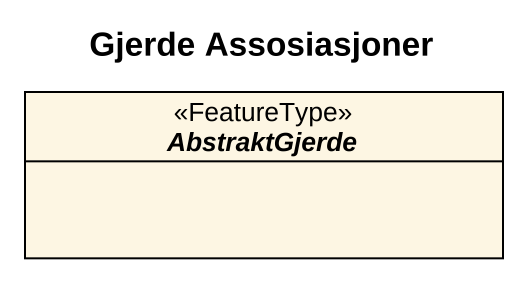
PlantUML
@startuml
title Gjerde Assosiasjoner
hide circle
hide empty members
abstract class AbstraktGjerde <<FeatureType>>
@enduml
